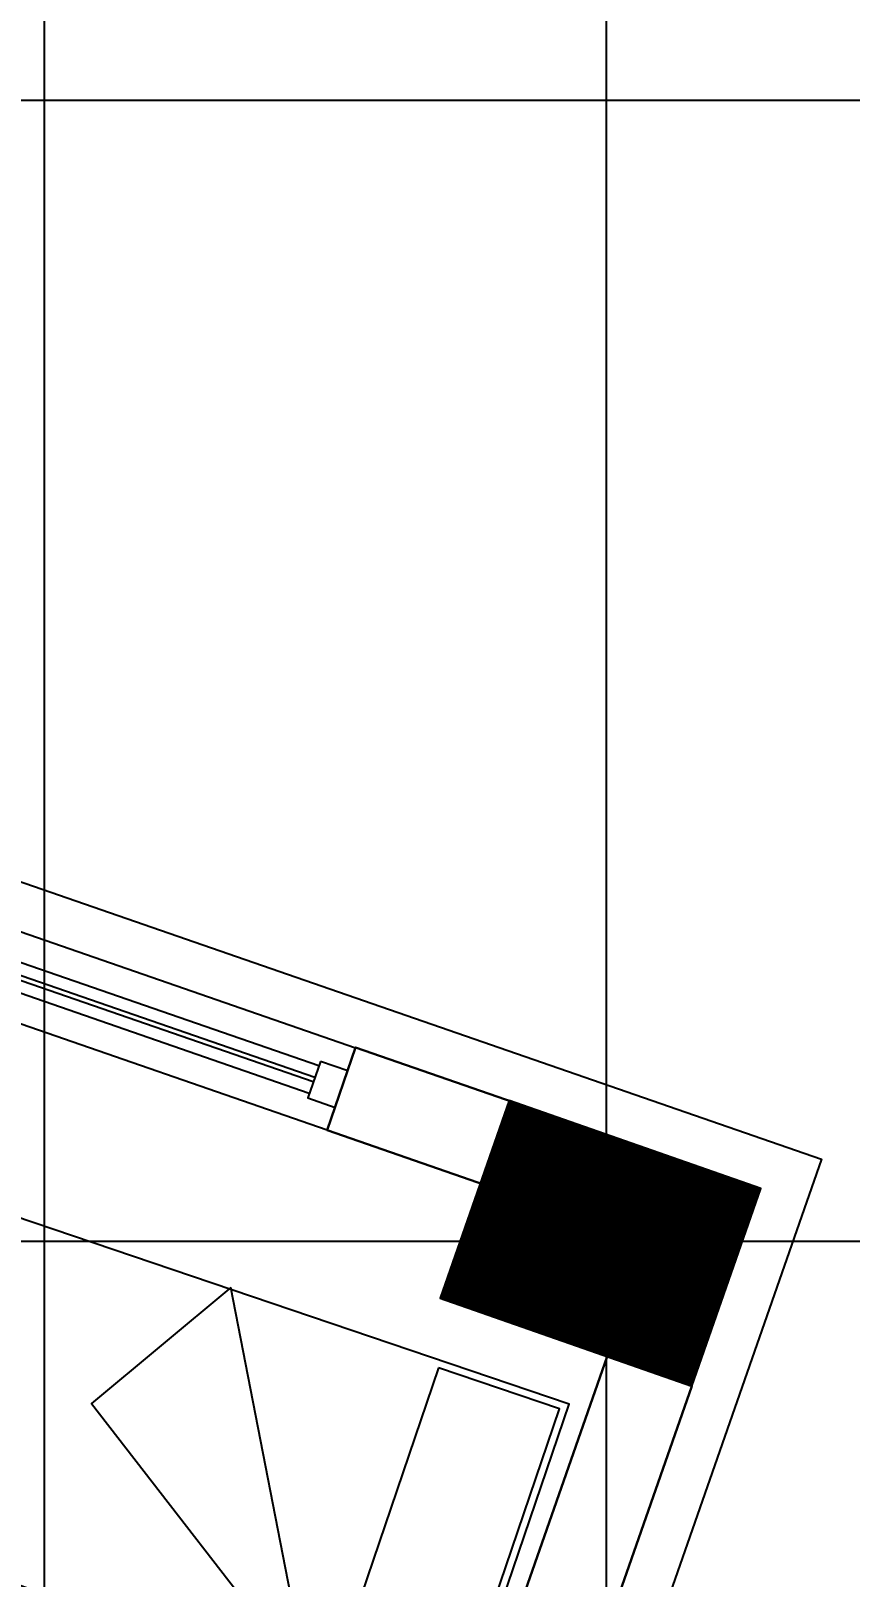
# Model space of a CAD drawing. Header units: millimetres. Extents: x 173236 to 801264, y -94969 to 615039.
# Drawn here: x 651241 to 653393, y 167681 to 171744 of the extents above; entities that cross this region are included whole.
import ezdxf

# ---------------------------------------------------------------- set-up
doc = ezdxf.new("R2010")
doc.units = ezdxf.units.MM
doc.header["$MEASUREMENT"] = 0
doc.header["$PDMODE"] = 2
doc.layers.add('00-Def-points', color=7, linetype='Continuous', plot=False)
for name, color, linetype in [('VOX-A-ANNO-DIMS', 160, 'Continuous'), ('VOX-A-ANNO-GRID-LINE', 254, 'Continuous'), ('VOX-A-COLUMN-SECT', 210, 'Continuous'), ('VOX-A-ELEV-1-NEAR', 130, 'Continuous'), ('VOX-A-FLOOR-LINE', 253, 'Continuous'), ('VOX-A-FURN-LAYOUT', 93, 'Continuous'), ('VOX-A-WINDOW', 2, 'Continuous'), ('VOX-A-WINDOW-SILL', 55, 'Continuous')]:
    doc.layers.add(name, color=color, linetype=linetype)
doc.layers.add('VOX-A-WALL-SECT', color=1, linetype='Continuous', lineweight=30)
doc.styles.add('1.5 mm Rotis Annotative', font='', dxfattribs={"height": 1.5})
doc.styles.get('1.5 mm Rotis Annotative').set_extended_font_data('Rotis Sans Serif')
doc.dimstyles.new('1.5 mm Rotis Annotative', dxfattribs={"dimtxt": 1.5, "dimasz": 1, "dimexe": 1.5, "dimexo": 0, "dimgap": 1, "dimtad": 1, "dimdec": 0, "dimrnd": 5, "dimzin": 0, "dimdsep": 46, "dimtxsty": '1.5 mm Rotis Annotative', "dimblk": 'ARCHTICK', "dimcen": 0.09, "dimdle": 1, "dimadec": 0, "dimazin": 0, "dimtfac": 1, "dimtdec": 0, "dimtofl": 0, "dimtmove": 1, "dimatfit": 3, "dimfxl": 2, "dimfxlon": 1, "dimtolj": 1, "dimtzin": 0, "dimarcsym": 0})

# ---------------------------------------------------------------- blocks, each defined once
blk = doc.blocks.new('dd')
at = {"layer": 'VOX-A-COLUMN-SECT'}
h = blk.add_hatch(dxfattribs=at)
h.set_pattern_fill('ANSI31', color=256, angle=-19.2318)
h.set_pattern_definition([(25.768153382, (-37381.56213, 174308.37591), (-0.054341326185, 0.112570068262), [])])
h.paths.add_polyline_path([(720928.1, 156392.9), (721109.3, 156912.2), (720448.4, 157142.8), (720267.2, 156623.5)])
at = {"layer": 'VOX-A-ANNO-GRID-LINE', "transparency": 33554610}
for p, q in [((720702.9, 167663.3), (720702.9, 143734.2)), ((719226.7, 167547.3), (719226.7, 143618.2)), ((725773.9, 159771.3), (698032.9, 159771.3)), ((725680.4, 156772.6), (697939.5, 156772.6))]:
    blk.add_line(p, q, dxfattribs=at)
at = {"layer": 'VOX-A-COLUMN-SECT'}
blk.add_lwpolyline([(720448.4, 157142.8), (720267.2, 156623.5), (720928.1, 156392.9), (721109.3, 156912.2)], close=True, dxfattribs=at)
blk = doc.blocks.new('*U214')
at = {"layer": 'VOX-A-WINDOW'}
for p, q in [((3, 1.5), (92.56, 1.5)), ((3, 0.25), (92.56, 0.25)), ((3, -0.25), (92.56, -0.25)), ((3, -1.5), (92.56, -1.5))]:
    blk.add_line(p, q, dxfattribs=at)
blk.add_lwpolyline([(3, 2), (3, -2), (0, -2), (0, 2)], close=True, dxfattribs=at)
at = {"layer": 'VOX-A-WINDOW-SILL'}
for p, q in [((0, 4.5), (95.56, 4.5)), ((0, -4.5), (95.56, -4.5))]:
    blk.add_line(p, q, dxfattribs=at)
blk = doc.blocks.new('FF PLAN')
at = {"layer": 'VOX-A-FLOOR-LINE'}
blk.add_lwpolyline([(759763.5, 152032.8), (768132.4, 149132.6), (764902.5, 139873.9), (763990.8, 139874.2), (763990.8, 139999), (754809.2, 140000.4)], dxfattribs=at)
at = {"layer": 'VOX-A-WALL-SECT'}
blk.add_line((767792.1, 148536.2), (767569.3, 148613.9), dxfattribs=at)
for points in [[(767250, 149064.3), (766834.1, 149208.3), (766908.6, 149425.9), (767325.3, 149281.6), (767250, 149064.3)], [(767569.3, 148613.9), (767221, 147615.7), (767443.8, 147538), (767792.1, 148536.2)]]:
    blk.add_lwpolyline(points, dxfattribs=at)
at = {"layer": 'VOX-A-ANNO-DIMS', "xscale": -25.4, "yscale": 25.4, "zscale": 25.4, "rotation": 340.897367028829}
blk.add_blockref('*U214', (766871.5, 149316.3), dxfattribs=at)
blk = doc.blocks.new('BED3')
at = {"layer": 'VOX-A-FURN-LAYOUT', "lineweight": -3}
for points in [[(4932.25, 1312.43), (4932.25, 1276.44), (4854.25, 1276.44), (4854.25, 1312.43)], [(4891.25, 1312.64), (4901.04, 1296.64), (4870.57, 1276.44)], [(4868.25, 1311.64), (4868.25, 1277.24), (4855.04, 1277.24), (4855.04, 1311.64)]]:
    blk.add_lwpolyline(points, close=True, dxfattribs=at)
blk = doc.blocks.new('bdd')
at = {"xscale": -25.39999999999991, "yscale": 25.39999999999999, "zscale": 25.39999999999999, "rotation": 269.9454748640658}
blk.add_blockref('BED3', (760341.7, -204599.3), dxfattribs=at)
blk = doc.blocks.new('1ST FLOOR FURNITURE')
at = {"layer": 'VOX-A-WALL-SECT', "rotation": 71.31871578673672}
blk.add_blockref('bdd', (322203.6, -557912.3), dxfattribs=at)
blk = doc.blocks.new('_ArchTick')
at = {"color": 0, "linetype": 'ByBlock', "const_width": 0.15}
blk.add_lwpolyline([(-0.5, -0.5), (0.5, 0.5)], dxfattribs=at)
blk = doc.blocks.new('*D439')
at = {"layer": 'Defpoints', "color": 0, "transparency": 16777216}
for p in [(636139.1, 168761.3), (653158.5, 168701.4), (636093.9, 155923.6)]:
    blk.add_point(p, dxfattribs=at)
at = {"layer": 'VOX-A-ANNO-DIMS', "color": 0, "lineweight": -2, "transparency": 16777216}
for p, q in [((636094.6, 156123.6), (636093.4, 155773.6)), ((653114, 156063.7), (653112.7, 155713.7)), ((653213.3, 155863.3), (635993.9, 155923.9))]:
    blk.add_line(p, q, dxfattribs=at)
at = {"layer": 'VOX-A-ANNO-DIMS', "color": 0, "lineweight": -2, "transparency": 16777216, "xscale": 100, "yscale": 100, "zscale": 100}
for p, rotation in [((636093.9, 155923.6), 179.7983003632781), ((653113.3, 155863.7), 359.7983003632781)]:
    blk.add_blockref('_ArchTick', p, dxfattribs=dict(at, rotation=rotation))
at = {"layer": 'VOX-A-ANNO-DIMS', "color": 0, "transparency": 16777216, "insert": (644604.2, 156069.8), "char_height": 150, "attachment_point": 5, "rotation": 359.7983, "style": '1.5 mm Rotis Annotative'}
blk.add_mtext('\\A1;17020', dxfattribs=at)
blk = doc.blocks.new('*D506')
at = {"layer": 'Defpoints', "color": 0, "transparency": 16777216}
for p in [(652093.9, 174989.1), (649800.6, 169865.3), (652093.9, 169072.6)]:
    blk.add_point(p, dxfattribs=at)
at = {"layer": 'VOX-A-ANNO-DIMS', "color": 0, "lineweight": -2, "transparency": 16777216}
for p, q in [((649800.6, 174789.1), (649800.6, 175139.1)), ((652093.9, 174789.1), (652093.9, 175139.1)), ((649700.6, 174989.1), (652193.9, 174989.1))]:
    blk.add_line(p, q, dxfattribs=at)
at = {"layer": 'VOX-A-ANNO-DIMS', "color": 0, "lineweight": -2, "transparency": 16777216, "xscale": 100, "yscale": 100, "zscale": 100}
for p, rotation in [((649800.6, 174989.1), 180.00000000007), ((652093.9, 174989.1), 7.002309186710079e-11)]:
    blk.add_blockref('_ArchTick', p, dxfattribs=dict(at, rotation=rotation))
at = {"layer": 'VOX-A-ANNO-DIMS', "color": 0, "transparency": 16777216, "insert": (650947.3, 175165.3), "char_height": 150, "attachment_point": 5, "style": '1.5 mm Rotis Annotative'}
blk.add_mtext('\\A1;2295', dxfattribs=at)
blk = doc.blocks.new('*D507')
at = {"layer": 'Defpoints', "color": 0, "transparency": 16777216}
for p in [(652497.5, 174989.1), (652093.9, 169072.6), (652497.5, 168932.8)]:
    blk.add_point(p, dxfattribs=at)
at = {"layer": 'VOX-A-ANNO-DIMS', "color": 0, "lineweight": -2, "transparency": 16777216}
for p, q in [((652295.7, 174989.1), (652652.1, 175589.1)), ((652652.1, 175589.1), (653161, 175589.1)), ((652093.9, 174789.1), (652093.9, 175139.1)), ((652497.5, 174789.1), (652497.5, 175139.1)), ((651993.9, 174989.1), (652597.5, 174989.1))]:
    blk.add_line(p, q, dxfattribs=at)
at = {"layer": 'VOX-A-ANNO-DIMS', "color": 0, "lineweight": -2, "transparency": 16777216, "xscale": 100, "yscale": 100, "zscale": 100}
for p, rotation in [((652093.9, 174989.1), 180.00000000007), ((652497.5, 174989.1), 7.002309186710079e-11)]:
    blk.add_blockref('_ArchTick', p, dxfattribs=dict(at, rotation=rotation))
at = {"layer": 'VOX-A-ANNO-DIMS', "color": 0, "transparency": 16777216, "insert": (652906.5, 175765.3), "char_height": 150, "attachment_point": 5, "style": '1.5 mm Rotis Annotative'}
blk.add_mtext('\\A1;405', dxfattribs=at)
blk = doc.blocks.new('*D508')
at = {"layer": 'Defpoints', "color": 0, "transparency": 16777216}
for p in [(653158.5, 174989.1), (652497.5, 168932.8), (653158.5, 168702.2)]:
    blk.add_point(p, dxfattribs=at)
at = {"layer": 'VOX-A-ANNO-DIMS', "color": 0, "lineweight": -2, "transparency": 16777216}
for p, q in [((652497.5, 174789.1), (652497.5, 175139.1)), ((653158.5, 174789.1), (653158.5, 175139.1)), ((652397.5, 174989.1), (653258.5, 174989.1))]:
    blk.add_line(p, q, dxfattribs=at)
at = {"layer": 'VOX-A-ANNO-DIMS', "color": 0, "lineweight": -2, "transparency": 16777216, "xscale": 100, "yscale": 100, "zscale": 100}
for p, rotation in [((652497.5, 174989.1), 180.00000000007), ((653158.5, 174989.1), 7.002309186710079e-11)]:
    blk.add_blockref('_ArchTick', p, dxfattribs=dict(at, rotation=rotation))
at = {"layer": 'VOX-A-ANNO-DIMS', "color": 0, "transparency": 16777216, "insert": (652828, 175165.3), "char_height": 150, "attachment_point": 5, "style": '1.5 mm Rotis Annotative'}
blk.add_mtext('\\A1;660', dxfattribs=at)
blk = doc.blocks.new('*D468')
at = {"layer": 'Defpoints', "color": 0, "transparency": 16777216}
for p in [(652977.3, 168182.9), (654799.6, 168182.9), (652629.1, 167184.7)]:
    blk.add_point(p, dxfattribs=at)
at = {"layer": 'VOX-A-ANNO-DIMS', "color": 0, "lineweight": -2, "transparency": 16777216}
for p, q in [((654799.6, 167084.7), (654799.6, 168282.9)), ((654599.6, 168182.9), (654949.6, 168182.9)), ((654599.6, 167184.7), (654949.6, 167184.7))]:
    blk.add_line(p, q, dxfattribs=at)
at = {"layer": 'VOX-A-ANNO-DIMS', "color": 0, "lineweight": -2, "transparency": 16777216, "xscale": 100, "yscale": 100, "zscale": 100}
for p, rotation in [((654799.6, 168182.9), 90), ((654799.6, 167184.7), 270)]:
    blk.add_blockref('_ArchTick', p, dxfattribs=dict(at, rotation=rotation))
at = {"layer": 'VOX-A-ANNO-DIMS', "color": 0, "transparency": 16777216, "insert": (654623.4, 167683.8), "char_height": 150, "attachment_point": 5, "rotation": 90, "style": '1.5 mm Rotis Annotative'}
blk.add_mtext('\\A1;1000', dxfattribs=at)
blk = doc.blocks.new('*D469')
at = {"layer": 'Defpoints', "color": 0, "transparency": 16777216}
for p in [(653158.5, 168702.2), (654799.6, 168702.2), (652977.3, 168182.9)]:
    blk.add_point(p, dxfattribs=at)
at = {"layer": 'VOX-A-ANNO-DIMS', "color": 0, "lineweight": -2, "transparency": 16777216}
for p, q in [((654799.6, 168082.9), (654799.6, 168802.2)), ((654599.6, 168702.2), (654949.6, 168702.2)), ((654599.6, 168182.9), (654949.6, 168182.9))]:
    blk.add_line(p, q, dxfattribs=at)
at = {"layer": 'VOX-A-ANNO-DIMS', "color": 0, "lineweight": -2, "transparency": 16777216, "xscale": 100, "yscale": 100, "zscale": 100}
for p, rotation in [((654799.6, 168702.2), 90), ((654799.6, 168182.9), 270)]:
    blk.add_blockref('_ArchTick', p, dxfattribs=dict(at, rotation=rotation))
at = {"layer": 'VOX-A-ANNO-DIMS', "color": 0, "transparency": 16777216, "insert": (654623.4, 168442.6), "char_height": 150, "attachment_point": 5, "rotation": 90, "style": '1.5 mm Rotis Annotative'}
blk.add_mtext('\\A1;520', dxfattribs=at)
blk = doc.blocks.new('*D470')
at = {"layer": 'Defpoints', "color": 0, "transparency": 16777216}
for p in [(644099.8, 172336.3), (654799.6, 172336.3), (653158.5, 168702.2)]:
    blk.add_point(p, dxfattribs=at)
at = {"layer": 'VOX-A-ANNO-DIMS', "color": 0, "lineweight": -2, "transparency": 16777216}
for p, q in [((654799.6, 168602.2), (654799.6, 172436.3)), ((654599.6, 172336.3), (654949.6, 172336.3)), ((654599.6, 168702.2), (654949.6, 168702.2))]:
    blk.add_line(p, q, dxfattribs=at)
at = {"layer": 'VOX-A-ANNO-DIMS', "color": 0, "lineweight": -2, "transparency": 16777216, "xscale": 100, "yscale": 100, "zscale": 100}
for p, rotation in [((654799.6, 172336.3), 90), ((654799.6, 168702.2), 270)]:
    blk.add_blockref('_ArchTick', p, dxfattribs=dict(at, rotation=rotation))
at = {"layer": 'VOX-A-ANNO-DIMS', "color": 0, "transparency": 16777216, "insert": (654623.4, 170519.3), "char_height": 150, "attachment_point": 5, "rotation": 90, "style": '1.5 mm Rotis Annotative'}
blk.add_mtext('\\A1;3635', dxfattribs=at)
blk = doc.blocks.new('DIM')
at = {"layer": 'VOX-A-ANNO-DIMS'}
dim = blk.add_linear_dim(base=(652497.5, 174989.1), p1=(652093.9, 169072.6), p2=(652497.5, 168932.8), angle=180, dimstyle='1.5 mm Rotis Annotative', dxfattribs=at)
dim.commit()
dim.dimension.update_dxf_attribs({"geometry": '*D507', "text_midpoint": (652752.1, 175589.1), "dimtype": 128})
for base, p1, p2, angle, picture, middle in [((652093.9, 174989.1), (649800.6, 169865.3), (652093.9, 169072.6), 180, '*D506', (650947.3, 175165.3)), ((653158.5, 174989.1), (652497.5, 168932.8), (653158.5, 168702.2), 180, '*D508', (652828, 175165.3)), ((654799.6, 172336.3), (653158.5, 168702.2), (644099.8, 172336.3), 270, '*D470', (654623.4, 170519.3)), ((654799.6, 168702.2), (652977.3, 168182.9), (653158.5, 168702.2), 270, '*D469', (654623.4, 168442.6)), ((654799.6, 168182.9), (652629.1, 167184.7), (652977.3, 168182.9), 270, '*D468', (654623.4, 167683.8))]:
    dim = blk.add_linear_dim(base=base, p1=p1, p2=p2, angle=angle, dimstyle='1.5 mm Rotis Annotative', dxfattribs=at)
    dim.commit()
    dim.dimension.update_dxf_attribs({"geometry": picture, "text_midpoint": middle})
dim = blk.add_aligned_dim(p1=(653158.4507, 168701.3773), p2=(636139.1245, 168761.2911), distance=12837.7964, dimstyle='1.5 mm Rotis Annotative', dxfattribs=at)
dim.commit()
dim.dimension.update_dxf_attribs({"geometry": '*D439', "text_midpoint": (644604.2148, 156069.8119)})

msp = doc.modelspace()

# ---------------------------------------------------------------- block references
at = {"layer": 'VOX-A-ANNO-GRID-LINE'}
msp.add_blockref('dd', (-67950.9, 11790), dxfattribs=at)

# ---------------------------------------------------------------- next in the draw order: block references
at = {"layer": '00-Def-points'}
msp.add_blockref('FF PLAN', (-114814.7, 19646.7), dxfattribs=at)

# ---------------------------------------------------------------- next in the draw order: block references
msp.add_blockref('DIM', (0, 0))
at = {"layer": 'VOX-A-ELEV-1-NEAR'}
msp.add_blockref('1ST FLOOR FURNITURE', (-852.1, 125.1), dxfattribs=at)

doc.saveas('drawing.dxf')
